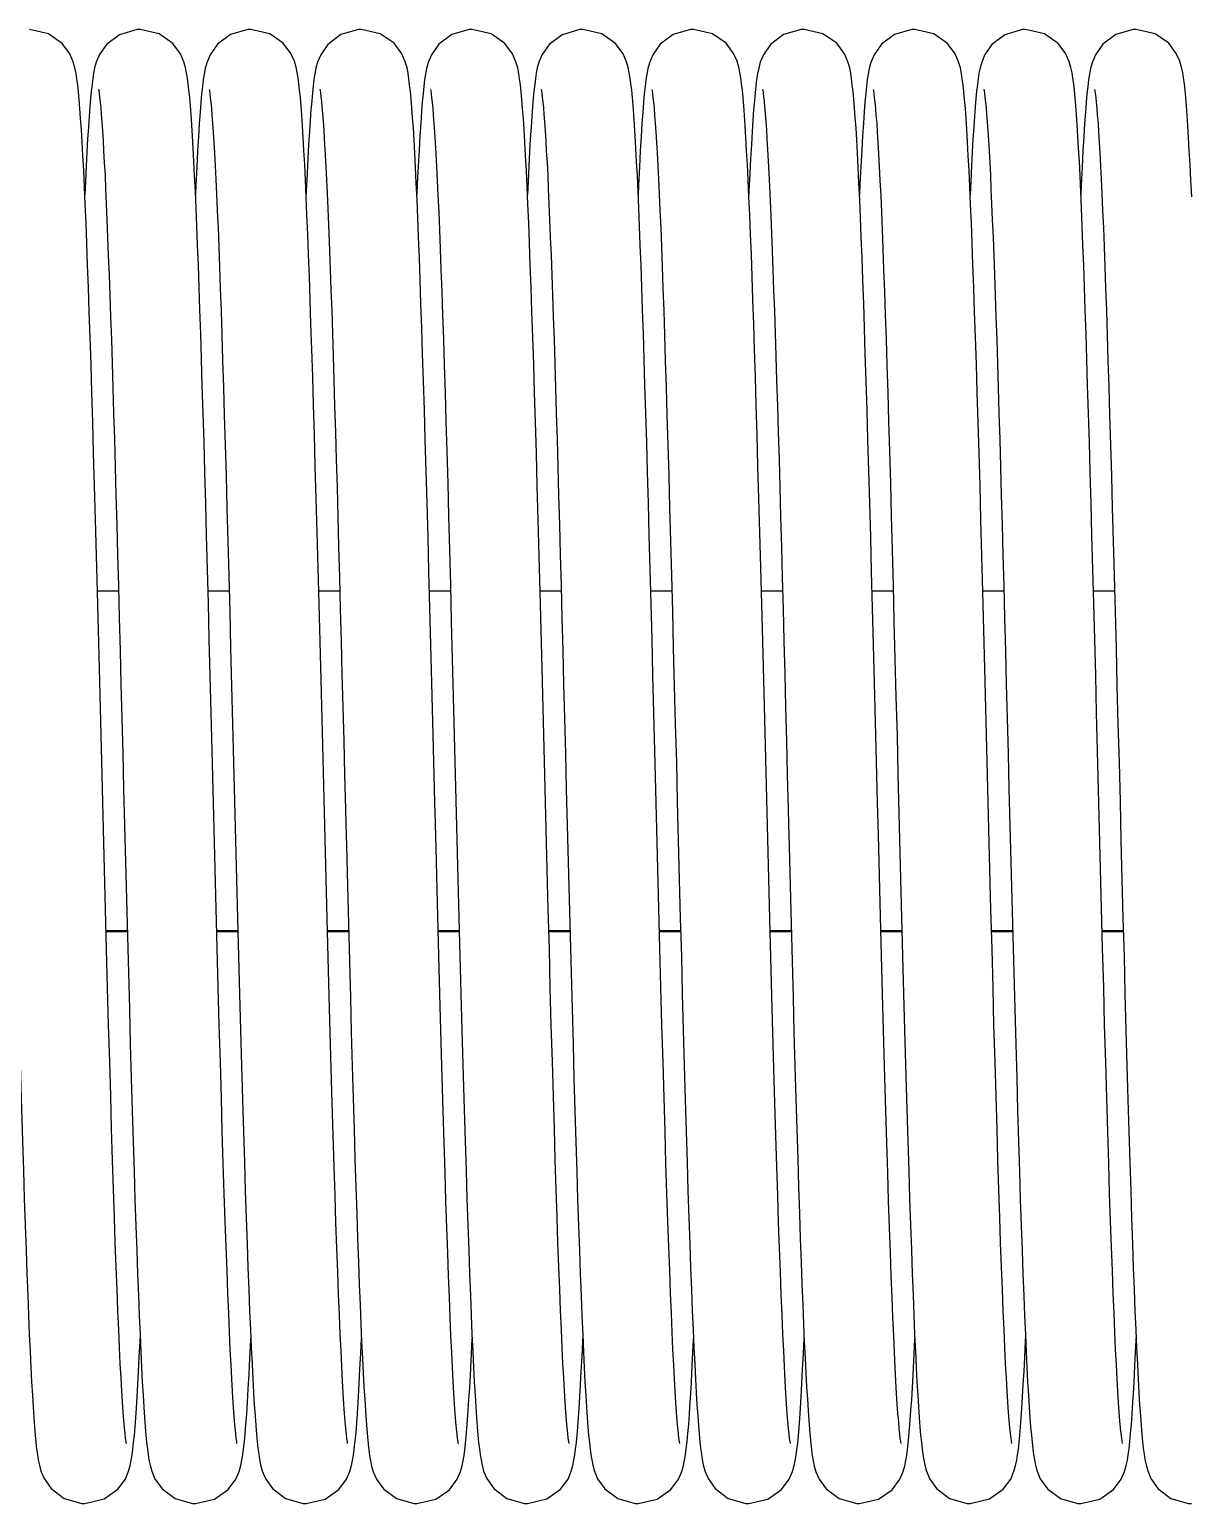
# Model space of a CAD drawing. Header units: millimetres. Extents: x 21899 to 38731, y -5425 to 3612.
# Drawn here: x 33492.1 to 33576.1, y 3128.8 to 3235.3 of the extents above; entities that cross this region are included whole.
import ezdxf

# ---------------------------------------------------------------- set-up
doc = ezdxf.new("R2010")
doc.units = ezdxf.units.MM

msp = doc.modelspace()

# ---------------------------------------------------------------- linework, layer by layer
at = {"color": 7, "linetype": 'Continuous'}
for p, q in [((33497.04, 3194.69), (33498.57, 3194.69)), ((33505.04, 3194.69), (33506.57, 3194.69)), ((33513.04, 3194.69), (33514.57, 3194.69)), ((33521.04, 3194.69), (33522.57, 3194.69)), ((33529.04, 3194.69), (33530.57, 3194.69)), ((33537.04, 3194.69), (33538.57, 3194.69)), ((33545.04, 3194.69), (33546.57, 3194.69)), ((33553.04, 3194.69), (33554.57, 3194.69)), ((33561.04, 3194.69), (33562.57, 3194.69)), ((33569.04, 3194.69), (33570.57, 3194.69)), ((33497.67, 3170.08), (33499.2, 3170.08)), ((33505.67, 3170.08), (33507.2, 3170.08)), ((33513.67, 3170.08), (33515.2, 3170.08)), ((33521.67, 3170.08), (33523.2, 3170.08)), ((33529.67, 3170.08), (33531.2, 3170.08)), ((33537.67, 3170.08), (33539.2, 3170.08)), ((33545.67, 3170.08), (33547.2, 3170.08)), ((33553.67, 3170.08), (33555.2, 3170.08)), ((33561.67, 3170.08), (33563.2, 3170.08)), ((33569.67, 3170.08), (33571.2, 3170.08))]:
    msp.add_line(p, q, dxfattribs=at)
at = {"color": 9, "linetype": 'Continuous'}
for p, q in [((33497.67, 3170.15), (33499.2, 3170.15)), ((33505.67, 3170.15), (33507.2, 3170.15)), ((33513.67, 3170.15), (33515.2, 3170.15)), ((33521.67, 3170.15), (33523.2, 3170.15)), ((33529.67, 3170.15), (33531.2, 3170.15)), ((33537.67, 3170.15), (33539.2, 3170.15)), ((33545.67, 3170.15), (33547.2, 3170.15)), ((33553.67, 3170.15), (33555.2, 3170.15)), ((33561.67, 3170.15), (33563.2, 3170.15)), ((33569.67, 3170.15), (33571.2, 3170.15))]:
    msp.add_line(p, q, dxfattribs=at)
at = {"color": 7, "linetype": 'Continuous'}
for points in [[(33495.78, 3229.54), (33495.72, 3230.18), (33495.67, 3230.74), (33495.62, 3231.24), (33495.56, 3231.68), (33495.5, 3232.08), (33495.42, 3232.47), (33495.29, 3232.92), (33495.05, 3233.48), (33494.5, 3234.23), (33493.51, 3234.93), (33492.13, 3235.25)], [(33500.13, 3235.25), (33499.91, 3235.24), (33498.63, 3234.87), (33497.69, 3234.16), (33497.18, 3233.44), (33496.96, 3232.9), (33496.84, 3232.47), (33496.76, 3232.09), (33496.7, 3231.7), (33496.65, 3231.27), (33496.59, 3230.8), (33496.54, 3230.26), (33496.49, 3229.65), (33496.44, 3228.97)], [(33503.81, 3229.09), (33503.76, 3229.75), (33503.71, 3230.33), (33503.66, 3230.86), (33503.61, 3231.33), (33503.55, 3231.74), (33503.49, 3232.12), (33503.41, 3232.5), (33503.29, 3232.92), (33503.05, 3233.49), (33502.49, 3234.24), (33501.51, 3234.93), (33500.13, 3235.25)], [(33508.13, 3235.25), (33507.91, 3235.24), (33506.65, 3234.88), (33505.71, 3234.18), (33505.18, 3233.42), (33504.95, 3232.85), (33504.83, 3232.42), (33504.75, 3232.02), (33504.69, 3231.61), (33504.63, 3231.14), (33504.57, 3230.6), (33504.52, 3229.98), (33504.46, 3229.27)], [(33511.81, 3229.05), (33511.76, 3229.73), (33511.71, 3230.33), (33511.66, 3230.86), (33511.61, 3231.33), (33511.55, 3231.75), (33511.49, 3232.14), (33511.4, 3232.53), (33511.28, 3232.96), (33511.03, 3233.51), (33510.48, 3234.25), (33509.5, 3234.94), (33508.13, 3235.25)], [(33516.13, 3235.25), (33515.91, 3235.24), (33514.64, 3234.88), (33513.7, 3234.17), (33513.18, 3233.43), (33512.96, 3232.88), (33512.84, 3232.45), (33512.76, 3232.05), (33512.69, 3231.64), (33512.64, 3231.19), (33512.58, 3230.68), (33512.53, 3230.1), (33512.47, 3229.44)], [(33519.77, 3229.6), (33519.72, 3230.22), (33519.67, 3230.77), (33519.61, 3231.26), (33519.56, 3231.69), (33519.5, 3232.09), (33519.42, 3232.48), (33519.29, 3232.92), (33519.04, 3233.5), (33518.48, 3234.25), (33517.49, 3234.94), (33516.13, 3235.25)], [(33524.13, 3235.25), (33523.91, 3235.24), (33522.65, 3234.88), (33521.71, 3234.18), (33521.18, 3233.43), (33520.95, 3232.86), (33520.83, 3232.42), (33520.75, 3232.03), (33520.69, 3231.62), (33520.63, 3231.15), (33520.58, 3230.62), (33520.52, 3230), (33520.46, 3229.29)], [(33527.78, 3229.54), (33527.72, 3230.18), (33527.67, 3230.74), (33527.62, 3231.24), (33527.56, 3231.68), (33527.5, 3232.08), (33527.42, 3232.47), (33527.29, 3232.92), (33527.05, 3233.48), (33526.5, 3234.23), (33525.51, 3234.93), (33524.13, 3235.25)], [(33532.13, 3235.25), (33531.91, 3235.24), (33530.63, 3234.87), (33529.69, 3234.16), (33529.18, 3233.44), (33528.96, 3232.9), (33528.84, 3232.47), (33528.76, 3232.09), (33528.7, 3231.7), (33528.65, 3231.27), (33528.59, 3230.8), (33528.54, 3230.26), (33528.49, 3229.65), (33528.44, 3228.97)], [(33535.81, 3229.09), (33535.76, 3229.75), (33535.71, 3230.33), (33535.66, 3230.86), (33535.61, 3231.33), (33535.55, 3231.74), (33535.49, 3232.12), (33535.41, 3232.5), (33535.29, 3232.92), (33535.05, 3233.49), (33534.49, 3234.24), (33533.51, 3234.93), (33532.13, 3235.25)], [(33540.13, 3235.25), (33539.91, 3235.24), (33538.65, 3234.88), (33537.71, 3234.18), (33537.18, 3233.42), (33536.95, 3232.85), (33536.83, 3232.42), (33536.75, 3232.02), (33536.69, 3231.61), (33536.63, 3231.14), (33536.57, 3230.6), (33536.52, 3229.98), (33536.46, 3229.27)], [(33543.81, 3229.05), (33543.76, 3229.73), (33543.71, 3230.33), (33543.66, 3230.86), (33543.61, 3231.33), (33543.55, 3231.75), (33543.49, 3232.14), (33543.4, 3232.53), (33543.28, 3232.96), (33543.03, 3233.51), (33542.48, 3234.25), (33541.5, 3234.94), (33540.13, 3235.25)], [(33548.13, 3235.25), (33547.91, 3235.24), (33546.64, 3234.88), (33545.7, 3234.17), (33545.18, 3233.43), (33544.96, 3232.88), (33544.84, 3232.45), (33544.76, 3232.05), (33544.69, 3231.64), (33544.64, 3231.19), (33544.58, 3230.68), (33544.53, 3230.1), (33544.47, 3229.44)], [(33551.77, 3229.6), (33551.72, 3230.22), (33551.67, 3230.77), (33551.61, 3231.26), (33551.56, 3231.69), (33551.5, 3232.09), (33551.42, 3232.48), (33551.29, 3232.92), (33551.04, 3233.5), (33550.48, 3234.25), (33549.49, 3234.94), (33548.13, 3235.25)], [(33556.13, 3235.25), (33555.91, 3235.24), (33554.65, 3234.88), (33553.71, 3234.18), (33553.18, 3233.43), (33552.95, 3232.86), (33552.83, 3232.42), (33552.75, 3232.03), (33552.69, 3231.62), (33552.63, 3231.15), (33552.58, 3230.62), (33552.52, 3230), (33552.46, 3229.29)], [(33559.78, 3229.54), (33559.72, 3230.18), (33559.67, 3230.74), (33559.62, 3231.24), (33559.56, 3231.68), (33559.5, 3232.08), (33559.42, 3232.47), (33559.29, 3232.92), (33559.05, 3233.48), (33558.5, 3234.23), (33557.51, 3234.93), (33556.13, 3235.25)], [(33564.13, 3235.25), (33563.91, 3235.24), (33562.63, 3234.87), (33561.69, 3234.16), (33561.18, 3233.44), (33560.96, 3232.9), (33560.84, 3232.47), (33560.76, 3232.09), (33560.7, 3231.7), (33560.65, 3231.27), (33560.59, 3230.8), (33560.54, 3230.26), (33560.49, 3229.65), (33560.44, 3228.97)], [(33567.81, 3229.09), (33567.76, 3229.75), (33567.71, 3230.33), (33567.66, 3230.86), (33567.61, 3231.33), (33567.55, 3231.74), (33567.49, 3232.12), (33567.41, 3232.5), (33567.29, 3232.92), (33567.05, 3233.49), (33566.49, 3234.24), (33565.51, 3234.93), (33564.13, 3235.25)], [(33572.13, 3235.25), (33571.91, 3235.24), (33570.65, 3234.88), (33569.71, 3234.18), (33569.18, 3233.42), (33568.95, 3232.85), (33568.83, 3232.42), (33568.75, 3232.02), (33568.69, 3231.61), (33568.63, 3231.14), (33568.57, 3230.6), (33568.52, 3229.98), (33568.46, 3229.27)], [(33575.81, 3229.05), (33575.76, 3229.73), (33575.71, 3230.33), (33575.66, 3230.86), (33575.61, 3231.33), (33575.55, 3231.75), (33575.49, 3232.14), (33575.4, 3232.53), (33575.28, 3232.96), (33575.03, 3233.51), (33574.48, 3234.25), (33573.5, 3234.94), (33572.13, 3235.25)], [(33497.12, 3230.93), (33497.14, 3230.82), (33497.17, 3230.63), (33497.2, 3230.36), (33497.24, 3230.01), (33497.28, 3229.6), (33497.32, 3229.11), (33497.36, 3228.56), (33497.4, 3227.93), (33497.45, 3227.24), (33497.49, 3226.47), (33497.54, 3225.63), (33497.59, 3224.72), (33497.63, 3223.72), (33497.68, 3222.65), (33497.73, 3221.49), (33497.78, 3220.25), (33497.83, 3218.93), (33497.89, 3217.53), (33497.94, 3216.05), (33497.99, 3214.49), (33498.05, 3212.86), (33498.1, 3211.15), (33498.15, 3209.37), (33498.21, 3207.53), (33498.27, 3205.62), (33498.32, 3203.64), (33498.38, 3201.59), (33498.44, 3199.48), (33498.5, 3197.3), (33498.56, 3195.06), (33498.62, 3192.75), (33498.68, 3190.39), (33498.74, 3187.96), (33498.8, 3185.49), (33498.87, 3182.95), (33498.93, 3180.37), (33499, 3177.75), (33499.07, 3175.09), (33499.14, 3172.42), (33499.21, 3169.74), (33499.28, 3167.09), (33499.35, 3164.49), (33499.42, 3161.95), (33499.49, 3159.49), (33499.56, 3157.13), (33499.62, 3154.88), (33499.69, 3152.74), (33499.75, 3150.72), (33499.82, 3148.81), (33499.88, 3147.02), (33499.94, 3145.34), (33500, 3143.78), (33500.06, 3142.32), (33500.12, 3140.97), (33500.17, 3139.72), (33500.23, 3138.57), (33500.28, 3137.53), (33500.34, 3136.58), (33500.39, 3135.72), (33500.44, 3134.96)], [(33505.12, 3230.92), (33505.14, 3230.82), (33505.17, 3230.62), (33505.2, 3230.34), (33505.24, 3229.99), (33505.28, 3229.56), (33505.32, 3229.06), (33505.37, 3228.49), (33505.41, 3227.84), (33505.46, 3227.11), (33505.5, 3226.31), (33505.55, 3225.41), (33505.6, 3224.43), (33505.65, 3223.35), (33505.7, 3222.18), (33505.76, 3220.92), (33505.81, 3219.56), (33505.86, 3218.11), (33505.92, 3216.56), (33505.98, 3214.92), (33506.03, 3213.18), (33506.09, 3211.34), (33506.15, 3209.4), (33506.21, 3207.37), (33506.28, 3205.24), (33506.34, 3203.01), (33506.4, 3200.69), (33506.47, 3198.28), (33506.54, 3195.78), (33506.61, 3193.2), (33506.67, 3190.55), (33506.74, 3187.84), (33506.81, 3185.09), (33506.89, 3182.3), (33506.96, 3179.48), (33507.03, 3176.65), (33507.1, 3173.83), (33507.17, 3171.03), (33507.25, 3168.27), (33507.32, 3165.57), (33507.39, 3162.94), (33507.46, 3160.39), (33507.53, 3157.95), (33507.6, 3155.62), (33507.67, 3153.42), (33507.73, 3151.33), (33507.8, 3149.37), (33507.86, 3147.52), (33507.92, 3145.8), (33507.98, 3144.18), (33508.04, 3142.68), (33508.1, 3141.29), (33508.16, 3140), (33508.22, 3138.82), (33508.27, 3137.74), (33508.33, 3136.76), (33508.38, 3135.88), (33508.44, 3135.09), (33508.49, 3134.38)], [(33513.12, 3230.93), (33513.12, 3230.93), (33513.14, 3230.83), (33513.17, 3230.65), (33513.2, 3230.39), (33513.23, 3230.05), (33513.27, 3229.64), (33513.31, 3229.17), (33513.36, 3228.62), (33513.4, 3228.01), (33513.44, 3227.33), (33513.49, 3226.59), (33513.53, 3225.76), (33513.58, 3224.87), (33513.63, 3223.9), (33513.67, 3222.86), (33513.72, 3221.73), (33513.77, 3220.53), (33513.82, 3219.25), (33513.87, 3217.88), (33513.92, 3216.44), (33513.98, 3214.92), (33514.03, 3213.32), (33514.08, 3211.64), (33514.14, 3209.89), (33514.19, 3208.06), (33514.25, 3206.16), (33514.31, 3204.19), (33514.36, 3202.15), (33514.42, 3200.04), (33514.48, 3197.88), (33514.54, 3195.66), (33514.6, 3193.38), (33514.66, 3191.06), (33514.72, 3188.7), (33514.78, 3186.29), (33514.85, 3183.86), (33514.91, 3181.4), (33514.97, 3178.92), (33515, 3177.85)], [(33521.12, 3230.92), (33521.14, 3230.82), (33521.17, 3230.62), (33521.2, 3230.34), (33521.24, 3229.98), (33521.28, 3229.55), (33521.32, 3229.05), (33521.37, 3228.47), (33521.41, 3227.81), (33521.46, 3227.08), (33521.5, 3226.26), (33521.55, 3225.35), (33521.6, 3224.35), (33521.66, 3223.25), (33521.71, 3222.06), (33521.76, 3220.77), (33521.82, 3219.39), (33521.87, 3217.9), (33521.93, 3216.32), (33521.99, 3214.64), (33522.05, 3212.87), (33522.1, 3210.99), (33522.17, 3209.01), (33522.23, 3206.93), (33522.29, 3204.75), (33522.36, 3202.48), (33522.42, 3200.11), (33522.49, 3197.64), (33522.56, 3195.09), (33522.62, 3192.47), (33522.69, 3189.78), (33522.76, 3187.04), (33522.84, 3184.25), (33522.91, 3181.43), (33522.98, 3178.6)], [(33529.12, 3230.93), (33529.14, 3230.82), (33529.17, 3230.63), (33529.2, 3230.36), (33529.24, 3230.01), (33529.28, 3229.6), (33529.32, 3229.11), (33529.36, 3228.56), (33529.4, 3227.93), (33529.45, 3227.24), (33529.49, 3226.47), (33529.54, 3225.63), (33529.59, 3224.72), (33529.63, 3223.72), (33529.68, 3222.65), (33529.73, 3221.49), (33529.78, 3220.25), (33529.83, 3218.93), (33529.89, 3217.53), (33529.94, 3216.05), (33529.99, 3214.49), (33530.05, 3212.86), (33530.1, 3211.15), (33530.15, 3209.37), (33530.21, 3207.53), (33530.27, 3205.62), (33530.32, 3203.64), (33530.38, 3201.59), (33530.44, 3199.48), (33530.5, 3197.3), (33530.56, 3195.06), (33530.62, 3192.75), (33530.68, 3190.39), (33530.74, 3187.96), (33530.8, 3185.49), (33530.87, 3182.95), (33530.93, 3180.37), (33531, 3177.75), (33531.07, 3175.09), (33531.14, 3172.42), (33531.21, 3169.74), (33531.28, 3167.09), (33531.35, 3164.49), (33531.42, 3161.95), (33531.49, 3159.49), (33531.56, 3157.13), (33531.62, 3154.88), (33531.69, 3152.74), (33531.75, 3150.72), (33531.82, 3148.81), (33531.88, 3147.02), (33531.94, 3145.34), (33532, 3143.78), (33532.06, 3142.32), (33532.12, 3140.97), (33532.17, 3139.72), (33532.23, 3138.57), (33532.28, 3137.53), (33532.34, 3136.58), (33532.39, 3135.72), (33532.44, 3134.96)], [(33537.12, 3230.92), (33537.14, 3230.82), (33537.17, 3230.62), (33537.2, 3230.34), (33537.24, 3229.99), (33537.28, 3229.56), (33537.32, 3229.06), (33537.37, 3228.49), (33537.41, 3227.84), (33537.46, 3227.11), (33537.5, 3226.31), (33537.55, 3225.41), (33537.6, 3224.43), (33537.65, 3223.35), (33537.7, 3222.18), (33537.76, 3220.92), (33537.81, 3219.56), (33537.86, 3218.11), (33537.92, 3216.56), (33537.98, 3214.92), (33538.03, 3213.18), (33538.09, 3211.34), (33538.15, 3209.4), (33538.21, 3207.37), (33538.28, 3205.24), (33538.34, 3203.01), (33538.4, 3200.69), (33538.47, 3198.28), (33538.54, 3195.78), (33538.61, 3193.2), (33538.67, 3190.55), (33538.74, 3187.84), (33538.81, 3185.09), (33538.89, 3182.3), (33538.96, 3179.48), (33539.03, 3176.65), (33539.1, 3173.83), (33539.17, 3171.03), (33539.25, 3168.27), (33539.32, 3165.57), (33539.39, 3162.94), (33539.46, 3160.39), (33539.53, 3157.95), (33539.6, 3155.62), (33539.67, 3153.42), (33539.73, 3151.33), (33539.8, 3149.37), (33539.86, 3147.52), (33539.92, 3145.8), (33539.98, 3144.18), (33540.04, 3142.68), (33540.1, 3141.29), (33540.16, 3140), (33540.22, 3138.82), (33540.27, 3137.74), (33540.33, 3136.76), (33540.38, 3135.88), (33540.44, 3135.09), (33540.49, 3134.38)], [(33545.12, 3230.93), (33545.12, 3230.93), (33545.14, 3230.83), (33545.17, 3230.65), (33545.2, 3230.39), (33545.23, 3230.05), (33545.27, 3229.64), (33545.31, 3229.17), (33545.36, 3228.62), (33545.4, 3228.01), (33545.44, 3227.33), (33545.49, 3226.59), (33545.53, 3225.76), (33545.58, 3224.87), (33545.63, 3223.9), (33545.67, 3222.86), (33545.72, 3221.73), (33545.77, 3220.53), (33545.82, 3219.25), (33545.87, 3217.88), (33545.92, 3216.44), (33545.98, 3214.92), (33546.03, 3213.32), (33546.08, 3211.64), (33546.14, 3209.89), (33546.19, 3208.06), (33546.25, 3206.16), (33546.31, 3204.19), (33546.36, 3202.15), (33546.42, 3200.04), (33546.48, 3197.88), (33546.54, 3195.66), (33546.6, 3193.38), (33546.66, 3191.06), (33546.72, 3188.7), (33546.78, 3186.29), (33546.85, 3183.86), (33546.91, 3181.4), (33546.97, 3178.92), (33547, 3177.85)], [(33553.12, 3230.92), (33553.14, 3230.82), (33553.17, 3230.62), (33553.2, 3230.34), (33553.24, 3229.98), (33553.28, 3229.55), (33553.32, 3229.05), (33553.37, 3228.47), (33553.41, 3227.81), (33553.46, 3227.08), (33553.5, 3226.26), (33553.55, 3225.35), (33553.6, 3224.35), (33553.66, 3223.25), (33553.71, 3222.06), (33553.76, 3220.77), (33553.82, 3219.39), (33553.87, 3217.9), (33553.93, 3216.32), (33553.99, 3214.64), (33554.05, 3212.87), (33554.1, 3210.99), (33554.17, 3209.01), (33554.23, 3206.93), (33554.29, 3204.75), (33554.36, 3202.48), (33554.42, 3200.11), (33554.49, 3197.64), (33554.56, 3195.09), (33554.62, 3192.47), (33554.69, 3189.78), (33554.76, 3187.04), (33554.84, 3184.25), (33554.91, 3181.43), (33554.98, 3178.6)], [(33561.12, 3230.93), (33561.14, 3230.82), (33561.17, 3230.63), (33561.2, 3230.36), (33561.24, 3230.01), (33561.28, 3229.6), (33561.32, 3229.11), (33561.36, 3228.56), (33561.4, 3227.93), (33561.45, 3227.24), (33561.49, 3226.47), (33561.54, 3225.63), (33561.59, 3224.72), (33561.63, 3223.72), (33561.68, 3222.65), (33561.73, 3221.49), (33561.78, 3220.25), (33561.83, 3218.93), (33561.89, 3217.53), (33561.94, 3216.05), (33561.99, 3214.49), (33562.05, 3212.86), (33562.1, 3211.15), (33562.15, 3209.37), (33562.21, 3207.53), (33562.27, 3205.62), (33562.32, 3203.64), (33562.38, 3201.59), (33562.44, 3199.48), (33562.5, 3197.3), (33562.56, 3195.06), (33562.62, 3192.75), (33562.68, 3190.39), (33562.74, 3187.96), (33562.8, 3185.49), (33562.87, 3182.95), (33562.93, 3180.37), (33563, 3177.75), (33563.07, 3175.09), (33563.14, 3172.42), (33563.21, 3169.74), (33563.28, 3167.09), (33563.35, 3164.49), (33563.42, 3161.95), (33563.49, 3159.49), (33563.56, 3157.13), (33563.62, 3154.88), (33563.69, 3152.74), (33563.75, 3150.72), (33563.82, 3148.81), (33563.88, 3147.02), (33563.94, 3145.34), (33564, 3143.78), (33564.06, 3142.32), (33564.12, 3140.97), (33564.17, 3139.72), (33564.23, 3138.57), (33564.28, 3137.53), (33564.34, 3136.58), (33564.39, 3135.72), (33564.44, 3134.96)], [(33569.12, 3230.92), (33569.14, 3230.82), (33569.17, 3230.62), (33569.2, 3230.34), (33569.24, 3229.99), (33569.28, 3229.56), (33569.32, 3229.06), (33569.37, 3228.49), (33569.41, 3227.84), (33569.46, 3227.11), (33569.5, 3226.31), (33569.55, 3225.41), (33569.6, 3224.43), (33569.65, 3223.35), (33569.7, 3222.18), (33569.76, 3220.92), (33569.81, 3219.56), (33569.86, 3218.11), (33569.92, 3216.56), (33569.98, 3214.92), (33570.03, 3213.18), (33570.09, 3211.34), (33570.15, 3209.4), (33570.21, 3207.37), (33570.28, 3205.24), (33570.34, 3203.01), (33570.4, 3200.69), (33570.47, 3198.28), (33570.54, 3195.78), (33570.61, 3193.2), (33570.67, 3190.55), (33570.74, 3187.84), (33570.81, 3185.09), (33570.89, 3182.3), (33570.96, 3179.48), (33571.03, 3176.65), (33571.1, 3173.83), (33571.17, 3171.03), (33571.25, 3168.27), (33571.32, 3165.57), (33571.39, 3162.94), (33571.46, 3160.39), (33571.53, 3157.95), (33571.6, 3155.62), (33571.67, 3153.42), (33571.73, 3151.33), (33571.8, 3149.37), (33571.86, 3147.52), (33571.92, 3145.8), (33571.98, 3144.18), (33572.04, 3142.68), (33572.1, 3141.29), (33572.16, 3140), (33572.22, 3138.82), (33572.27, 3137.74), (33572.33, 3136.76), (33572.38, 3135.88), (33572.44, 3135.09), (33572.49, 3134.38)], [(33499.14, 3133.08), (33499.13, 3133.1), (33499.11, 3133.24), (33499.08, 3133.48), (33499.04, 3133.81), (33499, 3134.23), (33498.95, 3134.74), (33498.91, 3135.35), (33498.86, 3136.07), (33498.8, 3136.89), (33498.75, 3137.82), (33498.69, 3138.87), (33498.64, 3140.03), (33498.58, 3141.31), (33498.52, 3142.7), (33498.46, 3144.21), (33498.4, 3145.83), (33498.33, 3147.58), (33498.27, 3149.45), (33498.2, 3151.44), (33498.14, 3153.56), (33498.07, 3155.81), (33498, 3158.19), (33497.93, 3160.69), (33497.85, 3163.3), (33497.78, 3166.01), (33497.71, 3168.8), (33497.63, 3171.66), (33497.56, 3174.55), (33497.48, 3177.48), (33497.41, 3180.41), (33497.33, 3183.33), (33497.26, 3186.22), (33497.19, 3189.07), (33497.11, 3191.87), (33497.04, 3194.6), (33496.97, 3197.25), (33496.9, 3199.81), (33496.84, 3202.27), (33496.77, 3204.63), (33496.7, 3206.88), (33496.64, 3209.03), (33496.58, 3211.07), (33496.52, 3213.02), (33496.45, 3214.86), (33496.39, 3216.61), (33496.33, 3218.25), (33496.28, 3219.81), (33496.22, 3221.27), (33496.16, 3222.63), (33496.1, 3223.89), (33496.05, 3225.07), (33495.99, 3226.14), (33495.94, 3227.12), (33495.88, 3228.02), (33495.83, 3228.82), (33495.78, 3229.54)], [(33507.13, 3133.08), (33507.13, 3133.09), (33507.11, 3133.23), (33507.08, 3133.47), (33507.04, 3133.8), (33507, 3134.22), (33506.95, 3134.73), (33506.91, 3135.34), (33506.86, 3136.04), (33506.81, 3136.84), (33506.75, 3137.75), (33506.7, 3138.76), (33506.64, 3139.89), (33506.59, 3141.13), (33506.53, 3142.49), (33506.47, 3143.96), (33506.41, 3145.56), (33506.34, 3147.29), (33506.28, 3149.16), (33506.21, 3151.16), (33506.14, 3153.32), (33506.07, 3155.62), (33506, 3158.06), (33505.93, 3160.63), (33505.85, 3163.3), (33505.78, 3166.05), (33505.7, 3168.87), (33505.63, 3171.73), (33505.56, 3174.61), (33505.48, 3177.48), (33505.41, 3180.32), (33505.34, 3183.12), (33505.27, 3185.87), (33505.2, 3188.57), (33505.13, 3191.2), (33505.06, 3193.77), (33505, 3196.26), (33504.93, 3198.68), (33504.87, 3201.02), (33504.81, 3203.27), (33504.75, 3205.44), (33504.68, 3207.53), (33504.62, 3209.53), (33504.57, 3211.44), (33504.51, 3213.26), (33504.45, 3214.99), (33504.39, 3216.64), (33504.34, 3218.19), (33504.28, 3219.66), (33504.23, 3221.04), (33504.17, 3222.34), (33504.12, 3223.55), (33504.07, 3224.68), (33504.02, 3225.72), (33503.96, 3226.68), (33503.91, 3227.56), (33503.86, 3228.36), (33503.81, 3229.09)], [(33504.46, 3229.27), (33504.4, 3228.45), (33504.34, 3227.52), (33504.28, 3226.48), (33504.22, 3225.31), (33504.16, 3224.01), (33504.13, 3223.33)], [(33512.47, 3229.44), (33512.42, 3228.7), (33512.37, 3227.87), (33512.31, 3226.95), (33512.26, 3225.93), (33512.2, 3224.82), (33512.14, 3223.6), (33512.13, 3223.33)], [(33521.47, 3177.85), (33521.43, 3179.41), (33521.36, 3182.34), (33521.28, 3185.22), (33521.21, 3188.04), (33521.14, 3190.79), (33521.07, 3193.47), (33521, 3196.07), (33520.94, 3198.59), (33520.87, 3201.02), (33520.8, 3203.36), (33520.74, 3205.61), (33520.68, 3207.77), (33520.62, 3209.84), (33520.55, 3211.81), (33520.49, 3213.68), (33520.43, 3215.46), (33520.37, 3217.15), (33520.32, 3218.74), (33520.26, 3220.24), (33520.2, 3221.64), (33520.15, 3222.95), (33520.09, 3224.17), (33520.04, 3225.29), (33519.98, 3226.32), (33519.93, 3227.27), (33519.88, 3228.13), (33519.82, 3228.9), (33519.77, 3229.6)], [(33520.46, 3229.29), (33520.41, 3228.48), (33520.35, 3227.56), (33520.29, 3226.52), (33520.23, 3225.37), (33520.16, 3224.09), (33520.13, 3223.33)], [(33531.14, 3133.08), (33531.13, 3133.1), (33531.11, 3133.24), (33531.08, 3133.48), (33531.04, 3133.81), (33531, 3134.23), (33530.95, 3134.74), (33530.91, 3135.35), (33530.86, 3136.07), (33530.8, 3136.89), (33530.75, 3137.82), (33530.69, 3138.87), (33530.64, 3140.03), (33530.58, 3141.31), (33530.52, 3142.7), (33530.46, 3144.21), (33530.4, 3145.83), (33530.33, 3147.58), (33530.27, 3149.45), (33530.2, 3151.44), (33530.14, 3153.56), (33530.07, 3155.81), (33530, 3158.19), (33529.93, 3160.69), (33529.85, 3163.3), (33529.78, 3166.01), (33529.71, 3168.8), (33529.63, 3171.66), (33529.56, 3174.55), (33529.48, 3177.48), (33529.41, 3180.41), (33529.33, 3183.33), (33529.26, 3186.22), (33529.19, 3189.07), (33529.11, 3191.87), (33529.04, 3194.6), (33528.97, 3197.25), (33528.9, 3199.81), (33528.84, 3202.27), (33528.77, 3204.63), (33528.7, 3206.88), (33528.64, 3209.03), (33528.58, 3211.07), (33528.52, 3213.02), (33528.45, 3214.86), (33528.39, 3216.61), (33528.33, 3218.25), (33528.28, 3219.81), (33528.22, 3221.27), (33528.16, 3222.63), (33528.1, 3223.89), (33528.05, 3225.07), (33527.99, 3226.14), (33527.94, 3227.12), (33527.88, 3228.02), (33527.83, 3228.82), (33527.78, 3229.54)], [(33539.13, 3133.08), (33539.13, 3133.09), (33539.11, 3133.23), (33539.08, 3133.47), (33539.04, 3133.8), (33539, 3134.22), (33538.95, 3134.73), (33538.91, 3135.34), (33538.86, 3136.04), (33538.81, 3136.84), (33538.75, 3137.75), (33538.7, 3138.76), (33538.64, 3139.89), (33538.59, 3141.13), (33538.53, 3142.49), (33538.47, 3143.96), (33538.41, 3145.56), (33538.34, 3147.29), (33538.28, 3149.16), (33538.21, 3151.16), (33538.14, 3153.32), (33538.07, 3155.62), (33538, 3158.06), (33537.93, 3160.63), (33537.85, 3163.3), (33537.78, 3166.05), (33537.7, 3168.87), (33537.63, 3171.73), (33537.56, 3174.61), (33537.48, 3177.48), (33537.41, 3180.32), (33537.34, 3183.12), (33537.27, 3185.87), (33537.2, 3188.57), (33537.13, 3191.2), (33537.06, 3193.77), (33537, 3196.26), (33536.93, 3198.68), (33536.87, 3201.02), (33536.81, 3203.27), (33536.75, 3205.44), (33536.68, 3207.53), (33536.62, 3209.53), (33536.57, 3211.44), (33536.51, 3213.26), (33536.45, 3214.99), (33536.39, 3216.64), (33536.34, 3218.19), (33536.28, 3219.66), (33536.23, 3221.04), (33536.17, 3222.34), (33536.12, 3223.55), (33536.07, 3224.68), (33536.02, 3225.72), (33535.96, 3226.68), (33535.91, 3227.56), (33535.86, 3228.36), (33535.81, 3229.09)], [(33536.46, 3229.27), (33536.4, 3228.45), (33536.34, 3227.52), (33536.28, 3226.48), (33536.22, 3225.31), (33536.16, 3224.01), (33536.13, 3223.33)], [(33544.47, 3229.44), (33544.42, 3228.7), (33544.37, 3227.87), (33544.31, 3226.95), (33544.26, 3225.93), (33544.2, 3224.82), (33544.14, 3223.6), (33544.13, 3223.33)], [(33553.47, 3177.85), (33553.43, 3179.41), (33553.36, 3182.34), (33553.28, 3185.22), (33553.21, 3188.04), (33553.14, 3190.79), (33553.07, 3193.47), (33553, 3196.07), (33552.94, 3198.59), (33552.87, 3201.02), (33552.8, 3203.36), (33552.74, 3205.61), (33552.68, 3207.77), (33552.62, 3209.84), (33552.55, 3211.81), (33552.49, 3213.68), (33552.43, 3215.46), (33552.37, 3217.15), (33552.32, 3218.74), (33552.26, 3220.24), (33552.2, 3221.64), (33552.15, 3222.95), (33552.09, 3224.17), (33552.04, 3225.29), (33551.98, 3226.32), (33551.93, 3227.27), (33551.88, 3228.13), (33551.82, 3228.9), (33551.77, 3229.6)], [(33552.46, 3229.29), (33552.41, 3228.48), (33552.35, 3227.56), (33552.29, 3226.52), (33552.23, 3225.37), (33552.16, 3224.09), (33552.13, 3223.33)], [(33563.14, 3133.08), (33563.13, 3133.1), (33563.11, 3133.24), (33563.08, 3133.48), (33563.04, 3133.81), (33563, 3134.23), (33562.95, 3134.74), (33562.91, 3135.35), (33562.86, 3136.07), (33562.8, 3136.89), (33562.75, 3137.82), (33562.69, 3138.87), (33562.64, 3140.03), (33562.58, 3141.31), (33562.52, 3142.7), (33562.46, 3144.21), (33562.4, 3145.83), (33562.33, 3147.58), (33562.27, 3149.45), (33562.2, 3151.44), (33562.14, 3153.56), (33562.07, 3155.81), (33562, 3158.19), (33561.93, 3160.69), (33561.85, 3163.3), (33561.78, 3166.01), (33561.71, 3168.8), (33561.63, 3171.66), (33561.56, 3174.55), (33561.48, 3177.48), (33561.41, 3180.41), (33561.33, 3183.33), (33561.26, 3186.22), (33561.19, 3189.07), (33561.11, 3191.87), (33561.04, 3194.6), (33560.97, 3197.25), (33560.9, 3199.81), (33560.84, 3202.27), (33560.77, 3204.63), (33560.7, 3206.88), (33560.64, 3209.03), (33560.58, 3211.07), (33560.52, 3213.02), (33560.45, 3214.86), (33560.39, 3216.61), (33560.33, 3218.25), (33560.28, 3219.81), (33560.22, 3221.27), (33560.16, 3222.63), (33560.1, 3223.89), (33560.05, 3225.07), (33559.99, 3226.14), (33559.94, 3227.12), (33559.88, 3228.02), (33559.83, 3228.82), (33559.78, 3229.54)], [(33571.13, 3133.08), (33571.13, 3133.09), (33571.11, 3133.23), (33571.08, 3133.47), (33571.04, 3133.8), (33571, 3134.22), (33570.95, 3134.73), (33570.91, 3135.34), (33570.86, 3136.04), (33570.81, 3136.84), (33570.75, 3137.75), (33570.7, 3138.76), (33570.64, 3139.89), (33570.59, 3141.13), (33570.53, 3142.49), (33570.47, 3143.96), (33570.41, 3145.56), (33570.34, 3147.29), (33570.28, 3149.16), (33570.21, 3151.16), (33570.14, 3153.32), (33570.07, 3155.62), (33570, 3158.06), (33569.93, 3160.63), (33569.85, 3163.3), (33569.78, 3166.05), (33569.7, 3168.87), (33569.63, 3171.73), (33569.56, 3174.61), (33569.48, 3177.48), (33569.41, 3180.32), (33569.34, 3183.12), (33569.27, 3185.87), (33569.2, 3188.57), (33569.13, 3191.2), (33569.06, 3193.77), (33569, 3196.26), (33568.93, 3198.68), (33568.87, 3201.02), (33568.81, 3203.27), (33568.75, 3205.44), (33568.68, 3207.53), (33568.62, 3209.53), (33568.57, 3211.44), (33568.51, 3213.26), (33568.45, 3214.99), (33568.39, 3216.64), (33568.34, 3218.19), (33568.28, 3219.66), (33568.23, 3221.04), (33568.17, 3222.34), (33568.12, 3223.55), (33568.07, 3224.68), (33568.02, 3225.72), (33567.96, 3226.68), (33567.91, 3227.56), (33567.86, 3228.36), (33567.81, 3229.09)], [(33568.46, 3229.27), (33568.4, 3228.45), (33568.34, 3227.52), (33568.28, 3226.48), (33568.22, 3225.31), (33568.16, 3224.01), (33568.13, 3223.33)], [(33496.44, 3228.97), (33496.39, 3228.2), (33496.33, 3227.35), (33496.28, 3226.42), (33496.23, 3225.39), (33496.17, 3224.27), (33496.13, 3223.33)], [(33513.43, 3179.67), (33513.35, 3182.56), (33513.28, 3185.42), (33513.21, 3188.25), (33513.14, 3191.02), (33513.06, 3193.73), (33513, 3196.37), (33512.93, 3198.91), (33512.86, 3201.36), (33512.79, 3203.71), (33512.73, 3205.96), (33512.67, 3208.11), (33512.61, 3210.16), (33512.54, 3212.12), (33512.48, 3213.97), (33512.42, 3215.74), (33512.37, 3217.41), (33512.31, 3218.99), (33512.25, 3220.47), (33512.19, 3221.87), (33512.14, 3223.17), (33512.08, 3224.37), (33512.03, 3225.49), (33511.97, 3226.51), (33511.92, 3227.44), (33511.87, 3228.29), (33511.81, 3229.05)], [(33528.44, 3228.97), (33528.39, 3228.2), (33528.33, 3227.35), (33528.28, 3226.42), (33528.23, 3225.39), (33528.17, 3224.27), (33528.13, 3223.33)], [(33545.43, 3179.67), (33545.35, 3182.56), (33545.28, 3185.42), (33545.21, 3188.25), (33545.14, 3191.02), (33545.06, 3193.73), (33545, 3196.37), (33544.93, 3198.91), (33544.86, 3201.36), (33544.79, 3203.71), (33544.73, 3205.96), (33544.67, 3208.11), (33544.61, 3210.16), (33544.54, 3212.12), (33544.48, 3213.97), (33544.42, 3215.74), (33544.37, 3217.41), (33544.31, 3218.99), (33544.25, 3220.47), (33544.19, 3221.87), (33544.14, 3223.17), (33544.08, 3224.37), (33544.03, 3225.49), (33543.97, 3226.51), (33543.92, 3227.44), (33543.87, 3228.29), (33543.81, 3229.05)], [(33560.44, 3228.97), (33560.39, 3228.2), (33560.33, 3227.35), (33560.28, 3226.42), (33560.23, 3225.39), (33560.17, 3224.27), (33560.13, 3223.33)], [(33576.14, 3223.17), (33576.08, 3224.37), (33576.03, 3225.49), (33575.97, 3226.51), (33575.92, 3227.44), (33575.87, 3228.29), (33575.81, 3229.05)], [(33515.13, 3133.09), (33515.13, 3133.09), (33515.11, 3133.22), (33515.08, 3133.45), (33515.04, 3133.77), (33515, 3134.17), (33514.96, 3134.67), (33514.91, 3135.25), (33514.86, 3135.93), (33514.81, 3136.72), (33514.76, 3137.62), (33514.71, 3138.64), (33514.65, 3139.77), (33514.59, 3141.02), (33514.53, 3142.38), (33514.47, 3143.86), (33514.41, 3145.46), (33514.35, 3147.19), (33514.28, 3149.04), (33514.22, 3151.01), (33514.15, 3153.11), (33514.08, 3155.34), (33514.01, 3157.7), (33513.94, 3160.18), (33513.87, 3162.76), (33513.8, 3165.44), (33513.72, 3168.2), (33513.65, 3171.02), (33513.57, 3173.88), (33513.5, 3176.77), (33513.43, 3179.67)], [(33547.13, 3133.09), (33547.13, 3133.09), (33547.11, 3133.22), (33547.08, 3133.45), (33547.04, 3133.77), (33547, 3134.17), (33546.96, 3134.67), (33546.91, 3135.25), (33546.86, 3135.93), (33546.81, 3136.72), (33546.76, 3137.62), (33546.71, 3138.64), (33546.65, 3139.77), (33546.59, 3141.02), (33546.53, 3142.38), (33546.47, 3143.86), (33546.41, 3145.46), (33546.35, 3147.19), (33546.28, 3149.04), (33546.22, 3151.01), (33546.15, 3153.11), (33546.08, 3155.34), (33546.01, 3157.7), (33545.94, 3160.18), (33545.87, 3162.76), (33545.8, 3165.44), (33545.72, 3168.2), (33545.65, 3171.02), (33545.57, 3173.88), (33545.5, 3176.77), (33545.43, 3179.67)], [(33490.98, 3178.6), (33491.05, 3175.76), (33491.12, 3172.94), (33491.2, 3170.14), (33491.27, 3167.4), (33491.34, 3164.72), (33491.41, 3162.13), (33491.48, 3159.63), (33491.55, 3157.24), (33491.62, 3154.96), (33491.69, 3152.81), (33491.75, 3150.78), (33491.81, 3148.87), (33491.88, 3147.07), (33491.94, 3145.38), (33492, 3143.81), (33492.06, 3142.35), (33492.11, 3140.99), (33492.17, 3139.74), (33492.23, 3138.59), (33492.28, 3137.54), (33492.34, 3136.59), (33492.39, 3135.74), (33492.44, 3134.97)], [(33522.98, 3178.6), (33523.05, 3175.76), (33523.12, 3172.94), (33523.2, 3170.14), (33523.27, 3167.4), (33523.34, 3164.72), (33523.41, 3162.13), (33523.48, 3159.63), (33523.55, 3157.24), (33523.62, 3154.96), (33523.69, 3152.81), (33523.75, 3150.78), (33523.81, 3148.87), (33523.88, 3147.07), (33523.94, 3145.38), (33524, 3143.81), (33524.06, 3142.35), (33524.11, 3140.99), (33524.17, 3139.74), (33524.23, 3138.59), (33524.28, 3137.54), (33524.34, 3136.59), (33524.39, 3135.74), (33524.44, 3134.97)], [(33554.98, 3178.6), (33555.05, 3175.76), (33555.12, 3172.94), (33555.2, 3170.14), (33555.27, 3167.4), (33555.34, 3164.72), (33555.41, 3162.13), (33555.48, 3159.63), (33555.55, 3157.24), (33555.62, 3154.96), (33555.69, 3152.81), (33555.75, 3150.78), (33555.81, 3148.87), (33555.88, 3147.07), (33555.94, 3145.38), (33556, 3143.81), (33556.06, 3142.35), (33556.11, 3140.99), (33556.17, 3139.74), (33556.23, 3138.59), (33556.28, 3137.54), (33556.34, 3136.59), (33556.39, 3135.74), (33556.44, 3134.97)], [(33515, 3177.85), (33515.04, 3176.25), (33515.11, 3173.41), (33515.18, 3170.63), (33515.26, 3167.94), (33515.33, 3165.32), (33515.39, 3162.8), (33515.46, 3160.36), (33515.53, 3158.03), (33515.59, 3155.79), (33515.66, 3153.66), (33515.72, 3151.63), (33515.79, 3149.71), (33515.85, 3147.9), (33515.91, 3146.19), (33515.97, 3144.59), (33516.03, 3143.1), (33516.08, 3141.71), (33516.14, 3140.43), (33516.2, 3139.24), (33516.25, 3138.16), (33516.3, 3137.17), (33516.36, 3136.28), (33516.41, 3135.48), (33516.46, 3134.76)], [(33523.13, 3133.09), (33523.14, 3133.08), (33523.13, 3133.09), (33523.11, 3133.22), (33523.08, 3133.44), (33523.04, 3133.76), (33523, 3134.17), (33522.96, 3134.66), (33522.91, 3135.25), (33522.86, 3135.93), (33522.81, 3136.71), (33522.76, 3137.59), (33522.71, 3138.57), (33522.65, 3139.66), (33522.6, 3140.87), (33522.54, 3142.19), (33522.48, 3143.63), (33522.42, 3145.19), (33522.36, 3146.87), (33522.3, 3148.68), (33522.23, 3150.61), (33522.17, 3152.66), (33522.1, 3154.84), (33522.03, 3157.13), (33521.96, 3159.54), (33521.89, 3162.06), (33521.82, 3164.69), (33521.74, 3167.41), (33521.67, 3170.23), (33521.59, 3173.13), (33521.52, 3176.11), (33521.47, 3177.85)], [(33547, 3177.85), (33547.04, 3176.25), (33547.11, 3173.41), (33547.18, 3170.63), (33547.26, 3167.94), (33547.33, 3165.32), (33547.39, 3162.8), (33547.46, 3160.36), (33547.53, 3158.03), (33547.59, 3155.79), (33547.66, 3153.66), (33547.72, 3151.63), (33547.79, 3149.71), (33547.85, 3147.9), (33547.91, 3146.19), (33547.97, 3144.59), (33548.03, 3143.1), (33548.08, 3141.71), (33548.14, 3140.43), (33548.2, 3139.24), (33548.25, 3138.16), (33548.3, 3137.17), (33548.36, 3136.28), (33548.41, 3135.48), (33548.46, 3134.76)], [(33555.13, 3133.09), (33555.14, 3133.08), (33555.13, 3133.09), (33555.11, 3133.22), (33555.08, 3133.44), (33555.04, 3133.76), (33555, 3134.17), (33554.96, 3134.66), (33554.91, 3135.25), (33554.86, 3135.93), (33554.81, 3136.71), (33554.76, 3137.59), (33554.71, 3138.57), (33554.65, 3139.66), (33554.6, 3140.87), (33554.54, 3142.19), (33554.48, 3143.63), (33554.42, 3145.19), (33554.36, 3146.87), (33554.3, 3148.68), (33554.23, 3150.61), (33554.17, 3152.66), (33554.1, 3154.84), (33554.03, 3157.13), (33553.96, 3159.54), (33553.89, 3162.06), (33553.82, 3164.69), (33553.74, 3167.41), (33553.67, 3170.23), (33553.59, 3173.13), (33553.52, 3176.11), (33553.47, 3177.85)], [(33499.81, 3134.93), (33499.86, 3135.65), (33499.91, 3136.46), (33499.96, 3137.34), (33500.02, 3138.3), (33500.07, 3139.34), (33500.12, 3140.46), (33500.13, 3140.67)], [(33507.78, 3134.47), (33507.83, 3135.23), (33507.89, 3136.08), (33507.95, 3137.03), (33508.01, 3138.09), (33508.06, 3139.26), (33508.12, 3140.53), (33508.13, 3140.67)], [(33515.81, 3134.9), (33515.86, 3135.65), (33515.92, 3136.48), (33515.97, 3137.42), (33516.02, 3138.45), (33516.08, 3139.59), (33516.13, 3140.67)], [(33523.8, 3134.79), (33523.85, 3135.49), (33523.9, 3136.26), (33523.95, 3137.11), (33524, 3138.03), (33524.05, 3139.03), (33524.1, 3140.11), (33524.13, 3140.67)], [(33531.81, 3134.93), (33531.86, 3135.65), (33531.91, 3136.46), (33531.96, 3137.34), (33532.02, 3138.3), (33532.07, 3139.34), (33532.12, 3140.46), (33532.13, 3140.67)], [(33539.78, 3134.47), (33539.83, 3135.23), (33539.89, 3136.08), (33539.95, 3137.03), (33540.01, 3138.09), (33540.06, 3139.26), (33540.12, 3140.53), (33540.13, 3140.67)], [(33547.81, 3134.9), (33547.86, 3135.65), (33547.92, 3136.48), (33547.97, 3137.42), (33548.02, 3138.45), (33548.08, 3139.59), (33548.13, 3140.67)], [(33555.8, 3134.79), (33555.85, 3135.49), (33555.9, 3136.26), (33555.95, 3137.11), (33556, 3138.03), (33556.05, 3139.03), (33556.1, 3140.11), (33556.13, 3140.67)], [(33563.81, 3134.93), (33563.86, 3135.65), (33563.91, 3136.46), (33563.96, 3137.34), (33564.02, 3138.3), (33564.07, 3139.34), (33564.12, 3140.46), (33564.13, 3140.67)], [(33571.78, 3134.47), (33571.83, 3135.23), (33571.89, 3136.08), (33571.95, 3137.03), (33572.01, 3138.09), (33572.06, 3139.26), (33572.12, 3140.53), (33572.13, 3140.67)], [(33492.44, 3134.97), (33492.49, 3134.3), (33492.55, 3133.7), (33492.6, 3133.17), (33492.65, 3132.71), (33492.7, 3132.29), (33492.77, 3131.9), (33492.85, 3131.52), (33492.96, 3131.09), (33493.19, 3130.56), (33493.7, 3129.83), (33494.63, 3129.12), (33495.91, 3128.76), (33496.13, 3128.75)], [(33496.13, 3128.75), (33497.53, 3129.08), (33498.51, 3129.78), (33499.06, 3130.52), (33499.29, 3131.08), (33499.41, 3131.5), (33499.49, 3131.88), (33499.55, 3132.26), (33499.61, 3132.68), (33499.66, 3133.15), (33499.71, 3133.68), (33499.76, 3134.27), (33499.81, 3134.93)], [(33500.44, 3134.96), (33500.5, 3134.28), (33500.55, 3133.69), (33500.6, 3133.16), (33500.65, 3132.7), (33500.71, 3132.28), (33500.77, 3131.9), (33500.85, 3131.51), (33500.97, 3131.08), (33501.2, 3130.54), (33501.71, 3129.82), (33502.65, 3129.11), (33503.92, 3128.76), (33504.13, 3128.75)], [(33504.13, 3128.75), (33505.51, 3129.07), (33506.49, 3129.76), (33507.04, 3130.5), (33507.29, 3131.07), (33507.41, 3131.49), (33507.49, 3131.88), (33507.55, 3132.27), (33507.61, 3132.71), (33507.67, 3133.22), (33507.72, 3133.8), (33507.78, 3134.47)], [(33508.49, 3134.38), (33508.54, 3133.77), (33508.59, 3133.22), (33508.64, 3132.74), (33508.7, 3132.32), (33508.76, 3131.93), (33508.84, 3131.54), (33508.96, 3131.11), (33509.19, 3130.56), (33509.7, 3129.83), (33510.64, 3129.12), (33511.91, 3128.76), (33512.13, 3128.75)], [(33512.13, 3128.75), (33513.51, 3129.07), (33514.49, 3129.76), (33515.05, 3130.51), (33515.29, 3131.07), (33515.41, 3131.49), (33515.49, 3131.86), (33515.55, 3132.24), (33515.6, 3132.66), (33515.66, 3133.12), (33515.71, 3133.65), (33515.76, 3134.24), (33515.81, 3134.9)], [(33516.46, 3134.76), (33516.51, 3134.13), (33516.56, 3133.56), (33516.61, 3133.06), (33516.66, 3132.62), (33516.71, 3132.22), (33516.78, 3131.84), (33516.86, 3131.46), (33516.98, 3131.04), (33517.21, 3130.51), (33517.73, 3129.8), (33518.67, 3129.11), (33519.94, 3128.76), (33520.13, 3128.75)], [(33520.13, 3128.75), (33521.5, 3129.06), (33522.48, 3129.75), (33523.04, 3130.5), (33523.28, 3131.06), (33523.4, 3131.48), (33523.48, 3131.85), (33523.55, 3132.22), (33523.6, 3132.63), (33523.65, 3133.08), (33523.7, 3133.59), (33523.75, 3134.15), (33523.8, 3134.79)], [(33524.44, 3134.97), (33524.49, 3134.3), (33524.55, 3133.7), (33524.6, 3133.17), (33524.65, 3132.71), (33524.7, 3132.29), (33524.77, 3131.9), (33524.85, 3131.52), (33524.96, 3131.09), (33525.19, 3130.56), (33525.7, 3129.83), (33526.63, 3129.12), (33527.91, 3128.76), (33528.13, 3128.75)], [(33528.13, 3128.75), (33529.53, 3129.08), (33530.51, 3129.78), (33531.06, 3130.52), (33531.29, 3131.08), (33531.41, 3131.5), (33531.49, 3131.88), (33531.55, 3132.26), (33531.61, 3132.68), (33531.66, 3133.15), (33531.71, 3133.68), (33531.76, 3134.27), (33531.81, 3134.93)], [(33532.44, 3134.96), (33532.5, 3134.28), (33532.55, 3133.69), (33532.6, 3133.16), (33532.65, 3132.7), (33532.71, 3132.28), (33532.77, 3131.9), (33532.85, 3131.51), (33532.97, 3131.08), (33533.2, 3130.54), (33533.71, 3129.82), (33534.65, 3129.11), (33535.92, 3128.76), (33536.13, 3128.75)], [(33536.13, 3128.75), (33537.51, 3129.07), (33538.49, 3129.76), (33539.04, 3130.5), (33539.29, 3131.07), (33539.41, 3131.49), (33539.49, 3131.88), (33539.55, 3132.27), (33539.61, 3132.71), (33539.67, 3133.22), (33539.72, 3133.8), (33539.78, 3134.47)], [(33540.49, 3134.38), (33540.54, 3133.77), (33540.59, 3133.22), (33540.64, 3132.74), (33540.7, 3132.32), (33540.76, 3131.93), (33540.84, 3131.54), (33540.96, 3131.11), (33541.19, 3130.56), (33541.7, 3129.83), (33542.64, 3129.12), (33543.91, 3128.76), (33544.13, 3128.75)], [(33544.13, 3128.75), (33545.51, 3129.07), (33546.49, 3129.76), (33547.05, 3130.51), (33547.29, 3131.07), (33547.41, 3131.49), (33547.49, 3131.86), (33547.55, 3132.24), (33547.6, 3132.66), (33547.66, 3133.12), (33547.71, 3133.65), (33547.76, 3134.24), (33547.81, 3134.9)], [(33548.46, 3134.76), (33548.51, 3134.13), (33548.56, 3133.56), (33548.61, 3133.06), (33548.66, 3132.62), (33548.71, 3132.22), (33548.78, 3131.84), (33548.86, 3131.46), (33548.98, 3131.04), (33549.21, 3130.51), (33549.73, 3129.8), (33550.67, 3129.11), (33551.94, 3128.76), (33552.13, 3128.75)], [(33552.13, 3128.75), (33553.5, 3129.06), (33554.48, 3129.75), (33555.04, 3130.5), (33555.28, 3131.06), (33555.4, 3131.48), (33555.48, 3131.85), (33555.55, 3132.22), (33555.6, 3132.63), (33555.65, 3133.08), (33555.7, 3133.59), (33555.75, 3134.15), (33555.8, 3134.79)], [(33556.44, 3134.97), (33556.49, 3134.3), (33556.55, 3133.7), (33556.6, 3133.17), (33556.65, 3132.71), (33556.7, 3132.29), (33556.77, 3131.9), (33556.85, 3131.52), (33556.96, 3131.09), (33557.19, 3130.56), (33557.7, 3129.83), (33558.63, 3129.12), (33559.91, 3128.76), (33560.13, 3128.75)], [(33560.13, 3128.75), (33561.53, 3129.08), (33562.51, 3129.78), (33563.06, 3130.52), (33563.29, 3131.08), (33563.41, 3131.5), (33563.49, 3131.88), (33563.55, 3132.26), (33563.61, 3132.68), (33563.66, 3133.15), (33563.71, 3133.68), (33563.76, 3134.27), (33563.81, 3134.93)], [(33564.44, 3134.96), (33564.5, 3134.28), (33564.55, 3133.69), (33564.6, 3133.16), (33564.65, 3132.7), (33564.71, 3132.28), (33564.77, 3131.9), (33564.85, 3131.51), (33564.97, 3131.08), (33565.2, 3130.54), (33565.71, 3129.82), (33566.65, 3129.11), (33567.92, 3128.76), (33568.13, 3128.75)], [(33568.13, 3128.75), (33569.51, 3129.07), (33570.49, 3129.76), (33571.04, 3130.5), (33571.29, 3131.07), (33571.41, 3131.49), (33571.49, 3131.88), (33571.55, 3132.27), (33571.61, 3132.71), (33571.67, 3133.22), (33571.72, 3133.8), (33571.78, 3134.47)], [(33572.49, 3134.38), (33572.54, 3133.77), (33572.59, 3133.22), (33572.64, 3132.74), (33572.7, 3132.32), (33572.76, 3131.93), (33572.84, 3131.54), (33572.96, 3131.11), (33573.19, 3130.56), (33573.7, 3129.83), (33574.64, 3129.12), (33575.91, 3128.76), (33576.13, 3128.75)]]:
    msp.add_lwpolyline(points, dxfattribs=at)

doc.saveas('drawing.dxf')
